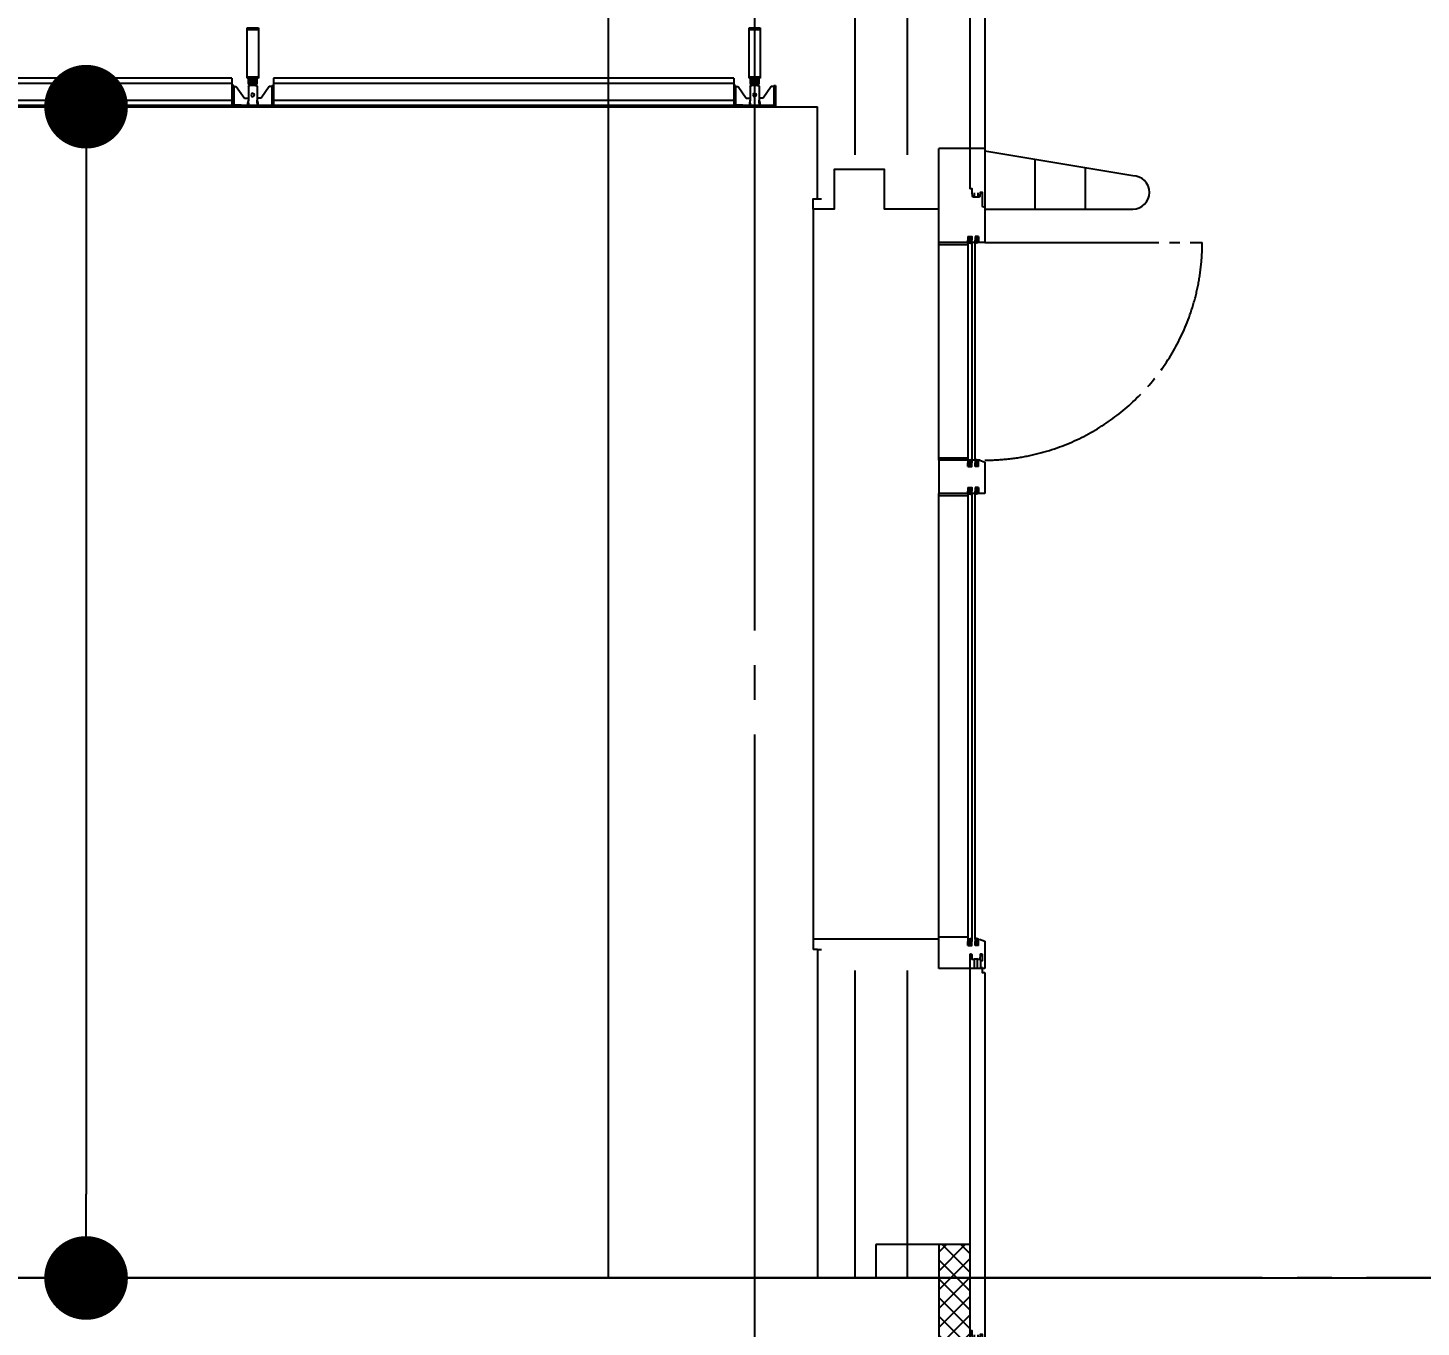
# Model space of a CAD drawing. Header units: millimetres. Extents: x -32710 to 654186, y -254124 to 420220.
# Drawn here: x 289062 to 292393, y 396583 to 399688 of the extents above; entities that cross this region are included whole.
import ezdxf
from ezdxf.xclip import XClip

# ---------------------------------------------------------------- set-up
doc = ezdxf.new("R2010")
doc.units = ezdxf.units.MM
doc.header["$LTSCALE"] = 1000
doc.linetypes.add('TPH12-SEC-@E$0$CENTERK1', pattern=[0.983, 0.833, -0.05, 0.05, -0.05])
doc.linetypes.add('TPH12-SEC-@E$0$CENTERK5', pattern=[6.916, 6.667, -0.083, 0.083, -0.083])
for name, color, linetype in [('TPH12-SEC-@E$0$A-DIM', 8, 'Continuous'), ('TPH12-SEC-@E$0$H-SIN', 252, 'TPH12-SEC-@E$0$CENTERK5'), ('TPH12-SEC-@E$0$KABE1', 252, 'Continuous'), ('TPH12-SEC-@E$0$SIAGE1', 252, 'Continuous'), ('TPH12-SEC-@E$0$SIAGE2', 252, 'Continuous'), ('TPH12-SEC-@E$0$SIAGE3', 252, 'Continuous'), ('TPH12-SEC-@E$0$SIN-M', 252, 'Continuous'), ('TPH12-SEC-@E$0$STEEL3', 252, 'Continuous'), ('TPH12-SEC-@E$0$SUGATA3', 252, 'Continuous'), ('TPH12-SEC-@E$0$SUGATAC', 252, 'TPH12-SEC-@E$0$CENTERK1'), ('TPH12-SEC-@E$0$TATEGU3', 252, 'Continuous'), ('YFSHI-02(E-LINE)$0$SH-LINE-10', 10, 'Continuous'), ('YFSHI-02(E-LINE)$0$SH-LINE-82', 82, 'Continuous')]:
    doc.layers.add(name, color=color, linetype=linetype)
doc.styles.add('TPH12-SEC-@E$0$dim-txt', font='isocp.shx', dxfattribs={"width": 0.7, "bigfont": 'chineset.shx'})
doc.styles.add('TPH12-SEC-@E$0$STANDARD', font='txt')
doc.dimstyles.new('TPH12-SEC-@E$0$ARCH-dim-2000', dxfattribs={"dimscale": 2000, "dimtxt": 0.3, "dimasz": 0.1, "dimexe": 0.1, "dimexo": 0.1, "dimgap": 0.05, "dimtad": 1, "dimdec": 0, "dimrnd": 0.1, "dimdsep": 46, "dimlunit": 6, "dimtxsty": 'TPH12-SEC-@E$0$dim-txt', "dimblk": 'TPH12-SEC-@E$0$_Dot', "dimblk1": 'TPH12-SEC-@E$0$_Origin', "dimblk2": 'TPH12-SEC-@E$0$_Origin', "dimcen": 2, "dimclrd": 256, "dimclre": 256, "dimclrt": 256, "dimadec": 0, "dimazin": 0, "dimtfac": 1, "dimtdec": 1, "dimtix": 1, "dimtmove": 2, "dimatfit": 3, "dimldrblk": 'TPH12-SEC-@E$0$_Origin', "dimfxl": 1, "dimtvp": 1, "dimtolj": 1, "dimarcsym": 0})
doc.dimstyles.new('TPH12-SEC-@E$0$生成的_樣式__6', dxfattribs={"dimtxt": 60, "dimasz": 30.4, "dimexe": 0.18, "dimexo": 0.0625, "dimgap": 0, "dimtad": 1, "dimdec": 1, "dimzin": 0, "dimdsep": 46, "dimtxsty": 'TPH12-SEC-@E$0$STANDARD', "dimblk": 'TPH12-SEC-@E$0$ARROWHEAD_6', "dimblk1": 'TPH12-SEC-@E$0$ARROWHEAD_6', "dimblk2": 'TPH12-SEC-@E$0$ARROWHEAD_6', "dimcen": 0.09, "dimclrd": 12, "dimclre": 12, "dimclrt": 3, "dimazin": 0, "dimtfac": 1, "dimtdec": 4, "dimtmove": 0, "dimatfit": 3, "dimfxl": 1, "dimtolj": 1, "dimtzin": 0, "dimarcsym": 0})

# ---------------------------------------------------------------- blocks, each defined once
blk = doc.blocks.new('TPH12-SEC-@E$0$$ISO-BL35900')
at = {"layer": 'TPH12-SEC-@E$0$SIAGE1'}
blk.add_lwpolyline([(-17, 917.4), (-17, 936.5, -0.414214), (-16.5, 937), (-11, 937), (-10.1, 948.2, -0.376614), (-8, 950, -0.414214), (-6, 948), (-6, 933.5, -0.414214), (-6.5, 933), (-10, 933), (-10, 917), (-6.5, 917, -0.414214), (-6, 916.5), (-6, 905), (-0.5, 905, -0.414214), (0, 904.5), (0, 7.5, -1), (-5, 7.5), (-5, 40), (-11, 40), (-11.7, 30.8, -0.391902), (-13.7, 29), (-13.8, 29, -0.414214), (-15.8, 31), (-15.8, 39.1)], format="xyb", dxfattribs=at)
at = {"layer": 'TPH12-SEC-@E$0$SIAGE2'}
for p, q in [((-16.5, 937), (-25.5, 937)), ((-13.8, 29), (-27, 29))]:
    blk.add_line(p, q, dxfattribs=at)
at = {"layer": 'TPH12-SEC-@E$0$SIAGE2', "color": 7}
blk.add_lwpolyline([(-25, 39.1), (-25, 31, -0.414214), (-27, 29), (-27.2, 29, -0.383541), (-29.2, 30.8), (-30, 38.7), (-30, 49), (-34.5, 49, -0.414214), (-35, 49.5), (-35, 948, -1), (-31, 948), (-31, 937), (-25.5, 937, -0.414214), (-25, 936.5), (-25, 917.4)], format="xyb", dxfattribs=at)
blk = doc.blocks.new('TPH12-SEC-@E$0$_Dot')
at = {"color": 0, "linetype": 'ByBlock', "lineweight": -2}
blk.add_line((-0.5, 0), (-1, 0), dxfattribs=at)
at = {"color": 0, "linetype": 'ByBlock', "const_width": 0.5}
blk.add_lwpolyline([(-0.25, 0, 1), (0.25, 0, 1)], format="xyb", close=True, dxfattribs=at)
blk = doc.blocks.new('*D2634')
at = {"layer": 'DEFPOINTS', "color": 0, "transparency": 16777216}
for p in [(289831.7, 399500), (289201.6, 396700), (289831.7, 396700)]:
    blk.add_point(p, dxfattribs=at)
at = {"layer": 'TPH12-SEC-@E$0$SIN-M', "lineweight": -2, "transparency": 16777216}
for p, q in [((289631.7, 399500), (289001.6, 399500)), ((289201.6, 399300), (289201.6, 396900)), ((289631.7, 396700), (289001.6, 396700))]:
    blk.add_line(p, q, dxfattribs=at)
at = {"layer": 'TPH12-SEC-@E$0$SIN-M', "lineweight": -2, "transparency": 16777216, "xscale": 200, "yscale": 200, "zscale": 200}
for p, rotation in [((289201.6, 399500), 90), ((289201.6, 396700), 270)]:
    blk.add_blockref('TPH12-SEC-@E$0$_Dot', p, dxfattribs=dict(at, rotation=rotation))
at = {"layer": 'TPH12-SEC-@E$0$SIN-M', "transparency": 16777216, "insert": (288566.3, 398325.1), "char_height": 600, "attachment_point": 5, "rotation": 90, "style": 'TPH12-SEC-@E$0$dim-txt'}
blk.add_mtext('\\A1;2,800', dxfattribs=at)
blk = doc.blocks.new('TPH12-SEC-@E$0$_Origin')
at = {"color": 0, "linetype": 'ByBlock', "lineweight": -2}
blk.add_line((0, 0), (-1, 0), dxfattribs=at)
blk.add_circle((0, 0), 0.5, dxfattribs=at)
blk = doc.blocks.new('TPH12-SEC-@E$0$ARROWHEAD_6')
at = {"color": 0, "linetype": 'Continuous', "lineweight": 0}
for p, q in [((0, 0), (-1, 0)), ((-0.5, -0.5), (0.5, 0.5))]:
    blk.add_line(p, q, dxfattribs=at)
blk = doc.blocks.new('*D2863')
at = {"layer": 'DEFPOINTS', "color": 0, "linetype": 'Continuous', "transparency": 16777216}
for p in [(2810.8, 16000), (9609, 16000), (-1365.5, 10750)]:
    blk.add_point(p, dxfattribs=at)
at = {"layer": 'TPH12-SEC-@E$0$A-DIM', "color": 12, "linetype": 'Continuous', "lineweight": -2, "transparency": 16777216}
for p, q in [((2810.9, 16000), (9609.2, 16000)), ((9609, 15969.6), (9609, 14250)), ((9609, 10780.4), (9609, 12500)), ((-1365.5, 10750), (9609.2, 10750))]:
    blk.add_line(p, q, dxfattribs=at)
at = {"layer": 'TPH12-SEC-@E$0$A-DIM', "color": 12, "linetype": 'Continuous', "lineweight": -2, "transparency": 16777216, "xscale": 30.40000000000001, "yscale": 30.40000000000001, "zscale": 30.40000000000001}
for p, rotation in [((9609, 16000), 90), ((9609, 10750), 270)]:
    blk.add_blockref('TPH12-SEC-@E$0$ARROWHEAD_6', p, dxfattribs=dict(at, rotation=rotation))
at = {"layer": 'TPH12-SEC-@E$0$A-DIM', "color": 3, "linetype": 'Continuous', "lineweight": 0, "transparency": 16777216, "insert": (9609, 13375), "char_height": 500, "attachment_point": 5, "rotation": 90, "style": 'TPH12-SEC-@E$0$STANDARD'}
blk.add_mtext('\\A1;5250', dxfattribs=at)
blk = doc.blocks.new('YFSHI-02(E-LINE)$0$CEILING-A')
for p, q in [((-110, 6.8), (-110, 0)), ((-110, 6.8), (0, 6.8)), ((0, 6.8), (0, 0)), ((-110, 5.57), (0, 5.57)), ((-110, 1.52), (0, 1.52)), ((-110, 0.28), (0, 0.28)), ((-110, 0), (0, 0))]:
    blk.add_line(p, q)
blk = doc.blocks.new('YFSHI-02(E-LINE)$0$1')
for p, q in [((0.45, 5.1), (0, 5.1)), ((0, 5.1), (0, 0)), ((0.45, 4.8), (0.45, 5.1)), ((0.45, 4.8), (1.05, 4.8)), ((0.45, 4.8), (0.45, 0.28)), ((1.05, 4.8), (3, 2.05)), ((3.95, 4.8), (3.95, 2.05)), ((4.25, 5.1), (5.75, 5.1)), ((6.05, 4.8), (6.05, 2.05)), ((8.95, 4.8), (7, 2.05)), ((9.55, 4.8), (8.95, 4.8)), ((9.55, 4.8), (9.55, 5.1)), ((9.55, 5.1), (10, 5.1)), ((9.55, 4.8), (9.55, 0.33)), ((10, 5.1), (10, 0)), ((9.4, 0.33), (0, 0.33)), ((0, 0.25), (5.68, 0.25)), ((0, 0), (10, 0)), ((2.2, 0), (5, 0)), ((3, 2.05), (3.95, 2.05)), ((3.95, 1.55), (3.75, 0.88)), ((3.75, 0.88), (3.95, 0.88)), ((3.75, 0.88), (3.75, 0.25)), ((3.95, 2.05), (3.95, 1.55)), ((3.95, 0.88), (3.95, 1.55)), ((3.95, 0.88), (3.95, 0.45)), ((10, 0.25), (4.32, 0.25)), ((7, 2.05), (6.05, 2.05)), ((6.05, 2.05), (6.05, 1.55)), ((6.05, 1.55), (6.25, 0.88)), ((6.05, 0.88), (6.05, 1.55)), ((6.25, 0.88), (6.05, 0.88)), ((6.05, 0.88), (6.05, 0.45)), ((6.25, 0.88), (6.25, 0.25)), ((7.8, 0.33), (10, 0.33))]:
    blk.add_line(p, q)
blk.add_lwpolyline([(4.3, 5.1), (4.3, 5.4, 0.414214), (4.2, 5.5), (3.96, 5.5, -0.414214), (3.94, 5.52), (3.94, 6.76, -0.414214), (3.98, 6.8), (4.46, 6.8, -0.414214), (4.5, 6.76), (4.5, 6.42, -0.414214), (4.48, 6.4), (4.18, 6.4, 0.414214), (4.16, 6.38), (4.16, 5.8, 0.414214), (4.26, 5.7), (5.74, 5.7, 0.414214), (5.84, 5.8), (5.84, 6.38, 0.414214), (5.82, 6.4), (5.52, 6.4, -0.414214), (5.5, 6.42), (5.5, 6.76, -0.414214), (5.54, 6.8), (6.02, 6.8, -0.414214), (6.06, 6.76), (6.06, 5.52, -0.414214), (6.04, 5.5), (5.8, 5.5, 0.414214), (5.7, 5.4), (5.7, 5.1)], format="xyb")
blk.add_lwpolyline([(4.52, 5.5, 0.414214), (4.42, 5.4), (4.42, 5.2, 0.414214), (4.52, 5.1), (5.48, 5.1, 0.414214), (5.58, 5.2), (5.58, 5.4, 0.414214), (5.48, 5.5)], format="xyb", close=True)
blk.add_circle((5, 2.8), 0.41)
for centre, radius, start, end in [((4.25, 4.8), 0.3, 90, 180), ((5.75, 4.8), 0.3, 0, 90), ((3.75, 0.45), 0.2, 270, 0), ((6.25, 0.45), 0.2, 180, 270)]:
    blk.add_arc(centre, radius, start, end)
blk = doc.blocks.new('YFSHI-02(E-LINE)')
at = {"layer": 'YFSHI-02(E-LINE)$0$SH-LINE-10'}
for p, q in [((289586.6, 399688.5), (289613.4, 399688.5)), ((289586.6, 399688.5), (289613.4, 399688.5)), ((289586.6, 399568), (289586.6, 399688.5)), ((289586.6, 399568), (289586.6, 399688.5)), ((289586.6, 399688.5), (289613.4, 399688.5)), ((289592.1, 399688.5), (289607.9, 399688.5)), ((289592.1, 399688.5), (289607.9, 399688.5)), ((289613.4, 399688.5), (289613.4, 399568)), ((289613.4, 399688.5), (289613.4, 399568)), ((290786.6, 399688.5), (290813.4, 399688.5)), ((290786.6, 399688.5), (290813.4, 399688.5)), ((290786.6, 399568), (290786.6, 399688.5)), ((290786.6, 399568), (290786.6, 399688.5)), ((290786.6, 399688.5), (290813.4, 399688.5)), ((290792.1, 399688.5), (290807.9, 399688.5)), ((290792.1, 399688.5), (290807.9, 399688.5)), ((290813.4, 399688.5), (290813.4, 399568)), ((290813.4, 399688.5), (290813.4, 399568)), ((289613.4, 399568), (289586.6, 399568)), ((289613.4, 399568), (289586.6, 399568)), ((289592.1, 399558.9), (289592.1, 399563.3)), ((289608.1, 399563.3), (289592.1, 399563.3)), ((289608.3, 399558.9), (289592.1, 399558.9)), ((289593.2, 399558.9), (289593.2, 399563.3)), ((289595.6, 399563.3), (289595.6, 399563.9)), ((289604.3, 399563.9), (289595.6, 399563.9)), ((289595.8, 399558.9), (289595.8, 399563.3)), ((289595.9, 399563.9), (289595.9, 399568)), ((289604.1, 399563.9), (289604.1, 399568)), ((289604.3, 399563.3), (289604.3, 399563.9)), ((289608.3, 399559), (289608.3, 399563.1)), ((290813.4, 399568), (290786.6, 399568)), ((290813.4, 399568), (290786.6, 399568)), ((290792.1, 399558.9), (290792.1, 399563.3)), ((290808.1, 399563.3), (290792.1, 399563.3)), ((290808.3, 399558.9), (290792.1, 399558.9)), ((290793.2, 399558.9), (290793.2, 399563.3)), ((290795.6, 399563.3), (290795.6, 399563.9)), ((290804.3, 399563.9), (290795.6, 399563.9)), ((290795.8, 399558.9), (290795.8, 399563.3)), ((290795.9, 399563.9), (290795.9, 399568)), ((290804.1, 399563.9), (290804.1, 399568)), ((290804.3, 399563.3), (290804.3, 399563.9)), ((290808.3, 399559), (290808.3, 399563.1))]:
    blk.add_line(p, q, dxfattribs=at)
for points in [[(289586.6, 399684.8), (289613.4, 399684.8)], [(289586.6, 399684.8), (289613.4, 399684.8)], [(290786.6, 399684.8), (290813.4, 399684.8)], [(290786.6, 399684.8), (290813.4, 399684.8)], [(289586.6, 399571.6), (289613.4, 399571.6)], [(289586.6, 399571.6), (289613.4, 399571.6)], [(290786.6, 399571.6), (290813.4, 399571.6)], [(290786.6, 399571.6), (290813.4, 399571.6)]]:
    blk.add_lwpolyline(points, dxfattribs=at)
for centre, radius, start, end in [((289597.4, 399561.1), 5.76, 157.8828, 180.1952), ((289597.4, 399561.1), 5.76, 179.8048, 202.1172), ((289605.9, 399561.2), 2.29, 356.5141, 63.2222), ((289605.9, 399561.2), 2.29, 356.5141, 63.2222), ((289605.9, 399561), 2.29, 296.7778, 3.4859), ((289608.1, 399563.1), 0.2, 0, 90), ((289608.3, 399559), 0.0625, 270, 0), ((290797.4, 399561.1), 5.76, 157.8828, 180.1952), ((290797.4, 399561.1), 5.76, 179.8048, 202.1172), ((290805.9, 399561.2), 2.29, 356.5141, 63.2222), ((290805.9, 399561.2), 2.29, 356.5141, 63.2222), ((290805.9, 399561), 2.29, 296.7778, 3.4859), ((290808.1, 399563.1), 0.2, 0, 90), ((290808.3, 399559), 0.0625, 270, 0)]:
    blk.add_arc(centre, radius, start, end, dxfattribs=at)
at = {"layer": 'YFSHI-02(E-LINE)$0$SH-LINE-82', "xscale": -10, "yscale": 10, "zscale": 10}
for name, p in [('YFSHI-02(E-LINE)$0$CEILING-A', (288450, 399500)), ('YFSHI-02(E-LINE)$0$1', (289650, 399500)), ('YFSHI-02(E-LINE)$0$CEILING-A', (289650, 399500)), ('YFSHI-02(E-LINE)$0$1', (290850, 399500))]:
    blk.add_blockref(name, p, dxfattribs=at)
blk = doc.blocks.new('TPH12-SEC-@E$0$A$C9ff6b36b')
at = {"layer": 'TPH12-SEC-@E$0$A-DIM', "color": 12, "linetype": 'Continuous', "lineweight": 0}
dim = blk.add_linear_dim(base=(9609.04, 16000), p1=(-1365.53, 10750), p2=(2810.84, 16000), angle=90, dimstyle='TPH12-SEC-@E$0$生成的_樣式__6', override={"dimtxt": 500, "dimdec": 0}, dxfattribs=at)
dim.commit()
dim.dimension.update_dxf_attribs({"geometry": '*D2863', "text_midpoint": (9609.04, 13375), "dimtype": 128, "text_rotation": 90})
blk = doc.blocks.new('TPH12-SEC-@E')
at = {"layer": 'TPH12-SEC-@E$0$SIAGE3'}
h = blk.add_hatch(dxfattribs=at)
h.set_pattern_fill('ANSI37', color=256, scale=10, style=0)
h.set_pattern_definition([(45, (-1750, -75250), (-22.4506403, 22.4506403), []), (135, (-1750, -75250), (-22.4506403, -22.4506403), [])])
h.paths.add_polyline_path([(291240, 396475), (291315, 396475), (291315, 396780), (291240, 396780)])
at = {"layer": 'TPH12-SEC-@E$0$H-SIN'}
for p, q in [((290800, 377500), (290800, 414000)), ((298929.6, 396700), (18729.6, 396700))]:
    blk.add_line(p, q, dxfattribs=at)
at = {"layer": 'TPH12-SEC-@E$0$KABE1'}
for p, q in [((291240, 396780), (291090, 396780)), ((291090, 396780), (291090, 396700)), ((291240, 396780), (291240, 396475))]:
    blk.add_line(p, q, dxfattribs=at)
at = {"layer": 'TPH12-SEC-@E$0$SIAGE1'}
for p, q in [((281500, 399500), (290950, 399500)), ((290950, 399280), (290950, 399500)), ((291704, 399335), (291350, 399394)), ((291350, 399255), (291704, 399255)), ((290940, 397510), (290940, 397485)), ((291240, 397510), (290940, 397510)), ((290950, 397485), (290940, 397485)), ((290950, 397485), (290960, 397485)), ((290950, 397485), (290950, 396700)), ((272400, 396700), (291090, 396700))]:
    blk.add_line(p, q, dxfattribs=at)
blk.add_lwpolyline([(291240, 399255), (291110, 399255), (291110, 399350), (290990, 399350), (290990, 399255), (290940, 399255), (290940, 399280), (290960, 399280)], dxfattribs=at)
blk.add_arc((291704, 399295), 40, 270, 90, dxfattribs=at)
at = {"layer": 'TPH12-SEC-@E$0$SIAGE3'}
blk.add_lwpolyline([(291240, 396475), (291315, 396475), (291315, 396780), (291240, 396780)], close=True, dxfattribs=at)
at = {"layer": 'TPH12-SEC-@E$0$STEEL3'}
for p, q in [((291165, 399385), (291165, 402935)), ((290450, 401725), (290450, 396700)), ((291040, 399385), (291040, 401725)), ((291040, 396700), (291040, 397435)), ((291165, 396700), (291165, 397435))]:
    blk.add_line(p, q, dxfattribs=at)
at = {"layer": 'TPH12-SEC-@E$0$SUGATA3'}
blk.add_line((290940, 399255), (290940, 397510), dxfattribs=at)
at = {"layer": 'TPH12-SEC-@E$0$SUGATAC', "ltscale": 0.5}
blk.add_line((291350, 399175), (291870, 399175), dxfattribs=at)
blk.add_arc((291350, 399175), 520, 270, 0, dxfattribs=at)
at = {"layer": 'TPH12-SEC-@E$0$TATEGU3'}
for p, q in [((291350, 399400), (291240, 399400)), ((291240, 399175), (291240, 399400)), ((291350, 399400), (291350, 399175)), ((291470, 399374), (291470, 399255)), ((291590, 399354), (291590, 399255)), ((291319, 399181), (291310, 399190)), ((291319, 399190), (291310, 399181)), ((291310, 399190), (291310, 399181)), ((291327, 399190), (291335, 399181)), ((291327, 399181), (291335, 399190)), ((291335, 399190), (291327, 399190)), ((291327, 399190), (291327, 399181)), ((291335, 399190), (291335, 399181)), ((291350, 399175), (291240, 399175)), ((291240, 398655), (291240, 399175)), ((291310, 399170), (291240, 399170)), ((291313.4, 399181), (291310, 399177.6)), ((291310.6, 399181), (291310, 399180.4)), ((291319, 399181), (291310, 399181)), ((291310, 399175), (291310, 399181)), ((291316.5, 399173.6), (291310, 399180.1)), ((291312.9, 399174.4), (291310, 399177.3)), ((291310.1, 399175), (291310, 399175.1)), ((291310, 399175), (291319, 399173)), ((291310, 399175), (291310, 398655)), ((291316.2, 399181), (291310.2, 399175)), ((291319, 399173.9), (291311.9, 399181)), ((291319, 399180.9), (291312.5, 399174.5)), ((291319, 399176.8), (291314.7, 399181)), ((291319, 399178.1), (291314.8, 399173.9)), ((291319, 399175.3), (291317.1, 399173.4)), ((291319, 399179.6), (291317.6, 399181)), ((291319, 399173), (291319, 399181)), ((291319, 399175), (291319, 398655.1)), ((291333.2, 399181), (291327, 399174.8)), ((291330.4, 399181), (291327, 399177.6)), ((291327.6, 399181), (291327, 399180.5)), ((291327, 399173), (291327, 399181)), ((291327, 399181), (291335, 399181)), ((291332.6, 399174.4), (291327, 399180.1)), ((291330.4, 399173.9), (291327, 399177.3)), ((291335, 399175), (291327, 399173)), ((291327, 398655.1), (291327, 399175)), ((291328.1, 399173.3), (291327, 399174.4)), ((291335, 399180), (291328.4, 399173.4)), ((291334.9, 399175), (291328.9, 399181)), ((291335, 399177.7), (291331.7, 399181)), ((291335, 399177.1), (291332.2, 399174.3)), ((291335, 399180.6), (291334.5, 399181)), ((291335, 399181), (291335, 399175)), ((291310, 398660), (291240, 398660)), ((291310, 398660), (291240, 398660)), ((291240, 398655), (291240, 398575)), ((291338, 398655), (291240, 398655)), ((291310, 398655), (291319, 398657)), ((291316.5, 398656.5), (291310, 398649.9)), ((291312.9, 398655.6), (291310, 398652.7)), ((291310.1, 398655), (291310, 398654.9)), ((291310, 398655), (291310, 398649)), ((291313.4, 398649), (291310, 398652.4)), ((291316.2, 398649), (291310.2, 398655)), ((291319, 398656.1), (291311.9, 398649)), ((291319, 398649.1), (291312.5, 398655.6)), ((291319, 398653.3), (291314.7, 398649)), ((291319, 398651.9), (291314.8, 398656.1)), ((291319, 398654.7), (291317.1, 398656.6)), ((291319, 398650.4), (291317.6, 398649)), ((291319, 398657), (291319, 398649)), ((291327, 398657), (291327, 398649)), ((291335, 398655), (291327, 398657)), ((291328.1, 398656.7), (291327, 398655.6)), ((291330.4, 398656.2), (291327, 398652.8)), ((291332.6, 398655.6), (291327, 398649.9)), ((291333.2, 398649), (291327, 398655.2)), ((291330.4, 398649), (291327, 398652.4)), ((291335, 398650), (291328.4, 398656.7)), ((291334.9, 398655), (291328.9, 398649)), ((291335, 398652.3), (291331.7, 398649)), ((291335, 398652.9), (291332.2, 398655.7)), ((291335, 398649), (291335, 398655)), ((291338, 398655), (291350, 398650)), ((291310.6, 398649), (291310, 398649.6)), ((291319, 398649), (291310, 398640)), ((291319, 398640), (291310, 398649)), ((291310, 398640), (291310, 398649)), ((291319, 398649), (291310, 398649)), ((291327.6, 398649), (291327, 398649.6)), ((291327, 398640), (291335, 398649)), ((291327, 398649), (291335, 398640)), ((291327, 398640), (291327, 398649)), ((291327, 398649), (291335, 398649)), ((291335, 398640), (291327, 398640)), ((291335, 398649.5), (291334.5, 398649)), ((291335, 398640), (291335, 398649)), ((291350, 398650), (291350, 398575)), ((291310, 398590), (291310, 398581)), ((291319, 398590), (291310, 398581)), ((291319, 398581), (291310, 398590)), ((291327, 398590), (291327, 398581)), ((291335, 398590), (291327, 398590)), ((291327, 398581), (291335, 398590)), ((291327, 398590), (291335, 398581)), ((291335, 398590), (291335, 398581)), ((291350, 398575), (291240, 398575)), ((291240, 397510), (291240, 398575)), ((291310, 398570), (291240, 398570)), ((291310, 398575), (291310, 398581)), ((291319, 398581), (291310, 398581)), ((291310.6, 398581), (291310, 398580.4)), ((291313.4, 398581), (291310, 398577.6)), ((291316.5, 398573.6), (291310, 398580.1)), ((291312.9, 398574.4), (291310, 398577.3)), ((291310.1, 398575), (291310, 398575.1)), ((291310, 398575), (291319, 398573)), ((291310, 398575), (291310, 397510)), ((291316.2, 398581), (291310.2, 398575)), ((291319, 398573.9), (291311.9, 398581)), ((291319, 398580.9), (291312.5, 398574.5)), ((291319, 398576.8), (291314.7, 398581)), ((291319, 398578.1), (291314.8, 398573.9)), ((291319, 398575.3), (291317.1, 398573.4)), ((291319, 398579.6), (291317.6, 398581)), ((291319, 398573), (291319, 398581)), ((291319, 398575), (291319, 397510.1)), ((291327, 398581), (291335, 398581)), ((291327, 398573), (291327, 398581)), ((291327.6, 398581), (291327, 398580.5)), ((291330.4, 398581), (291327, 398577.6)), ((291333.2, 398581), (291327, 398574.8)), ((291332.6, 398574.4), (291327, 398580.1)), ((291330.4, 398573.9), (291327, 398577.3)), ((291335, 398575), (291327, 398573)), ((291327, 397510.1), (291327, 398575)), ((291328.1, 398573.3), (291327, 398574.4)), ((291335, 398580), (291328.4, 398573.4)), ((291334.9, 398575), (291328.9, 398581)), ((291335, 398577.7), (291331.7, 398581)), ((291335, 398577.1), (291332.2, 398574.3)), ((291335, 398580.6), (291334.5, 398581)), ((291335, 398581), (291335, 398575)), ((291310, 397515), (291240, 397515)), ((291310, 397515), (291240, 397515)), ((291240, 397440), (291240, 397510)), ((291310, 397510), (291319, 397512)), ((291316.5, 397511.5), (291310, 397504.9)), ((291312.9, 397510.6), (291310, 397507.7)), ((291310.1, 397510), (291310, 397509.9)), ((291310, 397510), (291310, 397504)), ((291313.4, 397504), (291310, 397507.4)), ((291310.6, 397504), (291310, 397504.6)), ((291319, 397504), (291310, 397495)), ((291319, 397495), (291310, 397504)), ((291310, 397495), (291310, 397504)), ((291319, 397504), (291310, 397504)), ((291316.2, 397504), (291310.2, 397510)), ((291319, 397511.1), (291311.9, 397504)), ((291319, 397504.1), (291312.5, 397510.6)), ((291319, 397508.3), (291314.7, 397504)), ((291319, 397506.9), (291314.8, 397511.1)), ((291319, 397509.7), (291317.1, 397511.6)), ((291319, 397505.4), (291317.6, 397504)), ((291319, 397512), (291319, 397504)), ((291327, 397512), (291327, 397504)), ((291335, 397510), (291327, 397512)), ((291328.1, 397511.7), (291327, 397510.6)), ((291330.4, 397511.2), (291327, 397507.8)), ((291332.6, 397510.6), (291327, 397504.9)), ((291333.2, 397504), (291327, 397510.2)), ((291330.4, 397504), (291327, 397507.4)), ((291327.6, 397504), (291327, 397504.6)), ((291327, 397495), (291335, 397504)), ((291327, 397504), (291335, 397495)), ((291327, 397495), (291327, 397504)), ((291327, 397504), (291335, 397504)), ((291335, 397495), (291327, 397495)), ((291335, 397505), (291328.4, 397511.7)), ((291334.9, 397510), (291328.9, 397504)), ((291335, 397507.3), (291331.7, 397504)), ((291335, 397507.9), (291332.2, 397510.7)), ((291335, 397504.5), (291334.5, 397504)), ((291335, 397504), (291335, 397510)), ((291335, 397495), (291335, 397504)), ((291337.9, 397510.1), (291350, 397505)), ((291350, 397505), (291350, 397440)), ((291350, 397440), (291240, 397440))]:
    blk.add_line(p, q, dxfattribs=at)
for points in [[(291310, 399190), (291319, 399190), (291319, 399181)], [(291310, 398640), (291319, 398640), (291319, 398649)], [(291310, 398590), (291319, 398590), (291319, 398581)], [(291310, 397495), (291319, 397495), (291319, 397504)]]:
    blk.add_lwpolyline(points, dxfattribs=at)
blk.add_blockref('TPH12-SEC-@E$0$A$C9ff6b36b', (291300, 385950))
at = {"layer": 'TPH12-SEC-@E$0$SIAGE1'}
for p in [(291350, 399255), (291350, 396525)]:
    blk.add_blockref('TPH12-SEC-@E$0$$ISO-BL35900', p, dxfattribs=at)
at = {"layer": 'TPH12-SEC-@E$0$SIN-M'}
dim = blk.add_linear_dim(base=(289201.6, 396700), p1=(289831.7, 399500), p2=(289831.7, 396700), angle=90, dimstyle='TPH12-SEC-@E$0$ARCH-dim-2000', dxfattribs=at)
dim.commit()
dim.dimension.update_dxf_attribs({"geometry": '*D2634', "text_midpoint": (288566.3, 398325.1), "dimtype": 128})

msp = doc.modelspace()

# ---------------------------------------------------------------- block references
msp.add_blockref('TPH12-SEC-@E', (0, 0))
ref = msp.add_blockref('YFSHI-02(E-LINE)', (0, 0))
XClip(ref).set_block_clipping_path([(193435.9728033519, 355635.7797075855), (305020.60558715, 413217.0386999981)])

doc.saveas('drawing.dxf')
